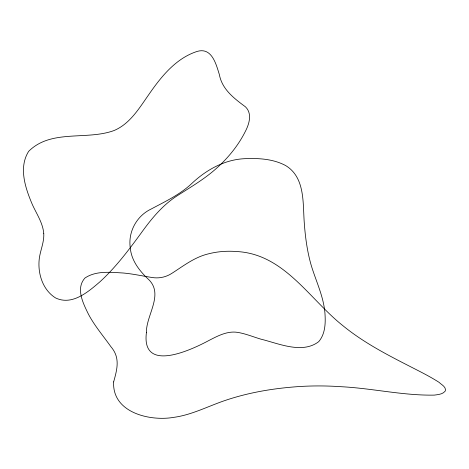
<?xml version="1.0" encoding="UTF-8"?>
<svg xmlns="http://www.w3.org/2000/svg" width="469" height="469" viewBox="0 0 469 469"><rect width="100%" height="100%" fill="white"/><g stroke="black" fill="none" stroke-linecap="round" stroke-linejoin="round"><path stroke-width="0.7" d="M43.769 233.591C44.238 241.94 40.598 249.701 39.39 257.833C37.315 272.653 42.38 289.742 55.606 297.956C72.109 305.847 88.078 291.982 99.891 281.84C115.485 267.611 128.242 250.675 140.677 233.714C151 219.31 162.368 205.17 177.511 195.579C190.162 187.424 203.241 179.815 214.661 169.919C227.09 159.179 237.859 146.305 245.264 131.59C249.186 124.092 252.469 113.668 245.486 106.856C234.16 98.443 222.072 89.427 219.345 74.518C216.109 64.224 211.935 47.187 197.338 51.367C175.857 58.179 160.984 76.881 148.655 94.785C139.199 108.251 130.024 123.716 114.231 130.47C86.73 140.7 51.227 128.805 28.662 151.335C18.361 167.638 25.402 188.163 32.291 204.414C36.576 213.917 42.884 222.927 43.769 233.591M113.645 381.907C112.015 412.527 149.67 421.549 173.764 417.357C192.167 414.877 208.711 405.878 226.158 400.121C249.86 392.195 274.717 388.185 299.603 386.52A275.784 221.69 18.6 0 1 340.975 386.702C372.204 388.262 403.023 395.678 434.341 395.109C438.093 394.564 442.695 394.37 445.204 391.111L445.55 389.733C445.134 386.139 441.3 384.603 439.025 382.311C429.299 376.074 418.887 371.02 408.628 365.732C385.706 354.019 362.701 341.942 342.716 325.533C309.153 298.882 284.085 253.905 236.657 251.536A78.387 63.016 18.6 0 0 208.142 253.928C194.436 257.217 183.291 266.046 171.66 273.474C165.844 277.226 158.786 278.645 151.974 277.484C142.353 275.995 132.833 273.843 123.118 272.999C110.403 272.29 96.016 270.519 84.901 278.07C75.486 288.599 83.289 303.66 88.512 314.33C94.674 325.937 103.256 335.927 110.819 346.591C120.527 357.765 117.074 369.443 113.645 381.907M146.398 332.673C141.31 373.447 191.053 350.085 208.969 340.459C217.71 335.951 227.231 330.815 237.414 332.345C245.475 333.629 253.067 336.824 260.852 339.146C278.65 343.46 302.271 354.3 318.75 341.631C325.539 333.629 325.674 322.361 324.882 312.43C323.376 296.203 316.147 281.4 311.416 266.005C307.248 251.871 305.301 237.185 304.252 222.517C302.775 202.772 305.208 177.358 285.609 165.534C273.562 159.12 259.597 158.123 246.207 158.633C225.624 159.073 206.823 169.391 192.085 183.215C180.248 194.483 165.381 201.418 151.147 209.039C136.508 215.945 127.814 232.202 130.323 248.212C131.443 260.248 138.93 270.132 147.313 278.275C165.059 293.488 146.041 314.593 146.398 332.673"/></g></svg>
